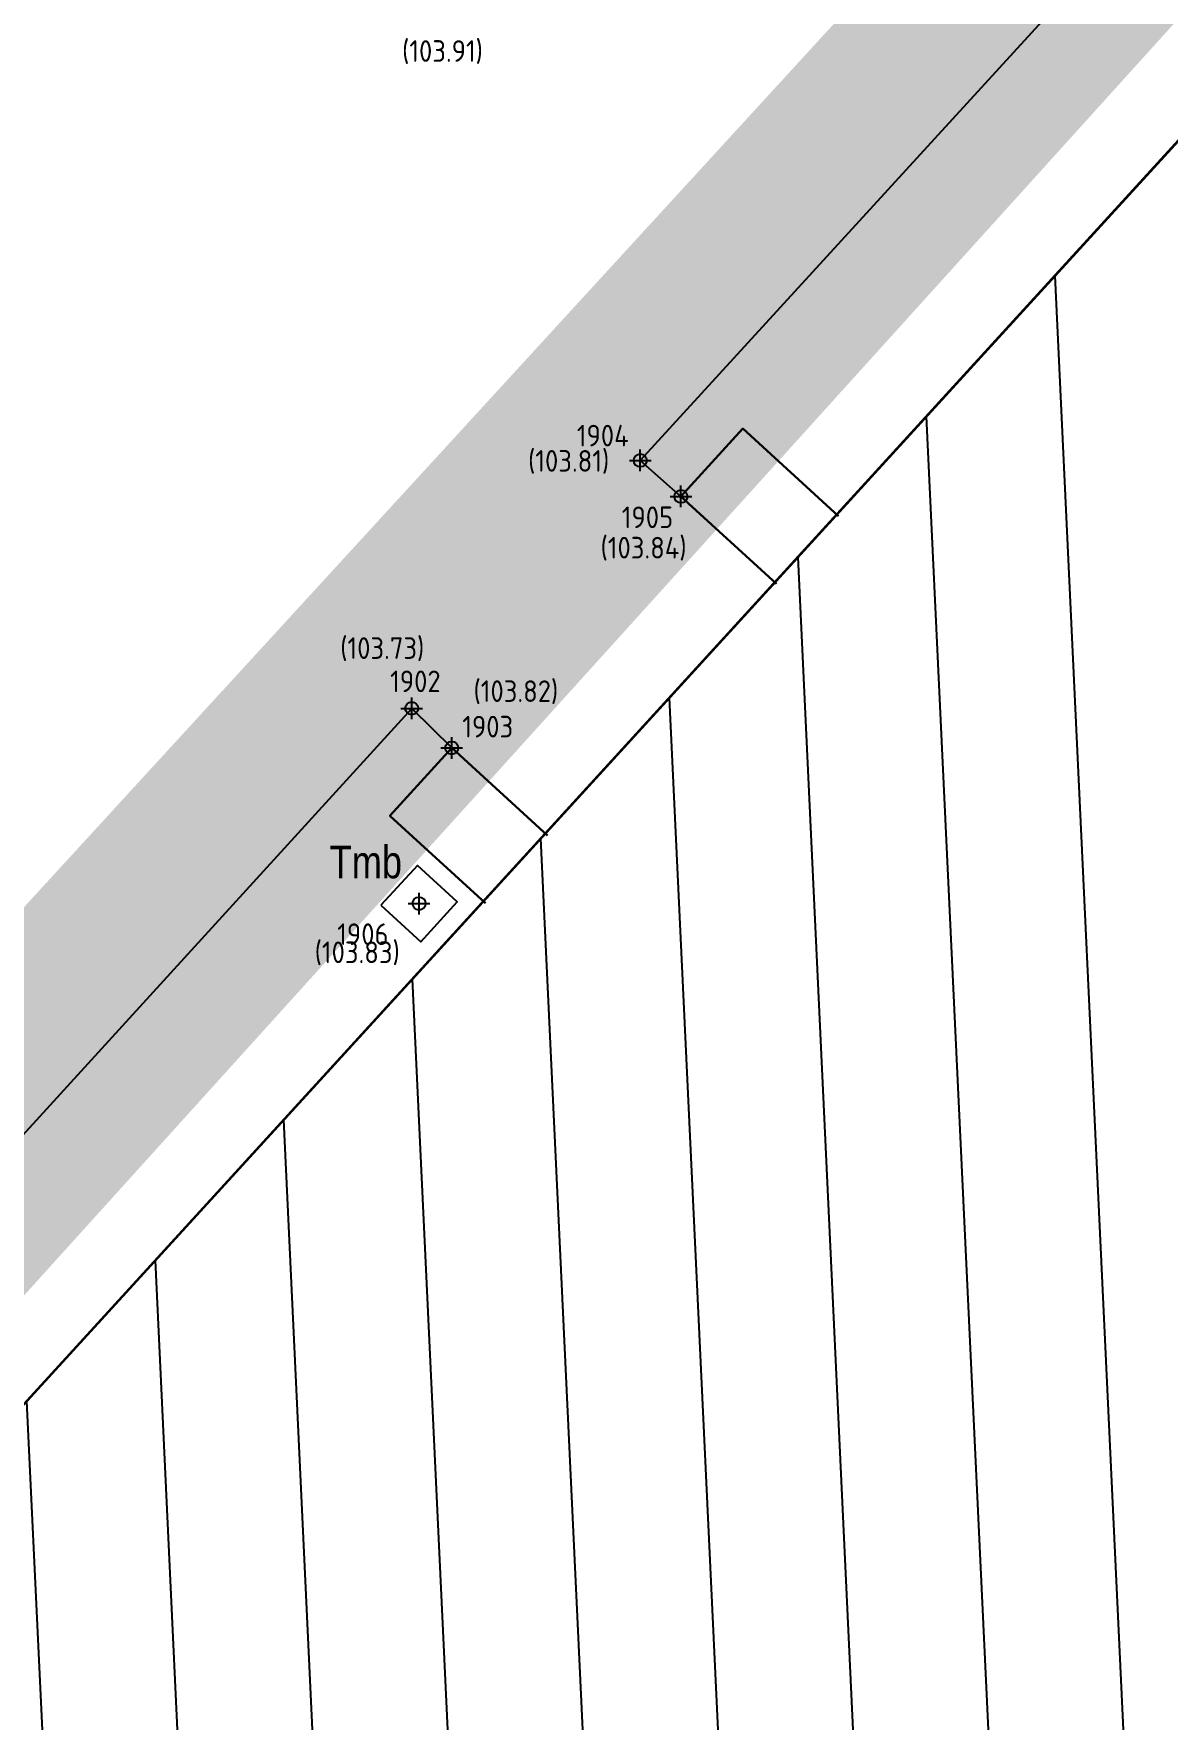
# Model space of a CAD drawing. Extents: x 9555 to 11275, y -8412 to -6382.
# Drawn here: x 10346.78 to 10357.28, y -7968.45 to -7952.84 of the extents above; entities that cross this region are included whole.
import ezdxf
from ezdxf.enums import TextEntityAlignment as Align

# ---------------------------------------------------------------- set-up
doc = ezdxf.new("R2010")
doc.units = 0
doc.header["$MEASUREMENT"] = 0
doc.header["$XCLIPFRAME"] = 2
doc.header["$PDMODE"] = 33
doc.header["$PDSIZE"] = 0.12
doc.linetypes.add('DASHEDX2', pattern=[1.5, 1, -0.5])
doc.linetypes.add('TRATTEGGIATA', pattern=[0.75, 0.5, -0.25])
doc.layers.get('0').update_dxf_attribs({"color": 53, "lineweight": 50})
for name, color, linetype in [('02_CAT', 7, 'Continuous'), ('Fgl-Cat_Txt-DivisioneAllegati', 161, 'DASHEDX2'), ('GEI-Nome_P', 6, 'Continuous'), ('GEI-Punti', 7, 'Continuous'), ('Gei-Punti_3D', 3, 'Continuous'), ('GEI-Quote_P', 3, 'Continuous'), ('GEI-Simboli', 6, 'Continuous'), ('Immagine', 181, 'Continuous'), ('Ril-Aiuola_Retino', 85, 'Continuous'), ('Ril-Fabbr_Retino', 8, 'Continuous'), ('Ril-Strada', 4, 'Continuous'), ('Ril-Tombino', 5, 'Continuous')]:
    doc.layers.add(name, color=color, linetype=linetype)
for name, color, linetype, lineweight in [('Fgl.957D_Estratto', 162, 'Continuous', 30), ('Fgl.957E_Estratto', 5, 'Continuous', 30), ('Ril-Fabbr', 9, 'Continuous', 30), ('x Area Rilievo', 1, 'Continuous', 15)]:
    doc.layers.add(name, color=color, linetype=linetype, lineweight=lineweight)
doc.styles.add('HELVLA', font='helvl', dxfattribs={"width": 0.8})
doc.styles.get("Standard").update_dxf_attribs({"font": 'isocp.shx'})
picture_1 = doc.add_image_def('image1.png', size_in_pixel=(3510, 4950))
picture_2 = doc.add_image_def('image2.png', size_in_pixel=(4950, 3510))
picture_3 = doc.add_image_def('image3.png', size_in_pixel=(3510, 4950))

# ---------------------------------------------------------------- blocks, each defined once
blk = doc.blocks.new('-Fgl. 957D Estratto Foglio Intero_PostFR1')
at = {"layer": 'Immagine'}
image = blk.add_image(picture_1, insert=(10047.10652658358, -8052.467191756538), size_in_units=(594.3230901945512, 838.1479477102646), rotation=0.0016211727915770014, dxfattribs=at)
image.set_boundary_path([(307.5021249750134, 335.1810387049118), (3170.119478927532, 4586.921474975607)])
image.dxf.flags = 15
blk = doc.blocks.new('-Fgl. 957E Estratto Foglio Intero_PostFR2')
at = {"layer": 'Immagine'}
image = blk.add_image(picture_2, insert=(9917.283654509196, -8422.509303729323), size_in_units=(838.1827212973916, 594.3477478290598), rotation=0.001090204153391001, dxfattribs=at)
image.set_boundary_path([(308.7555908007198, 193.6289745913382), (4680.161310497795, 3410.458243007306)])
image.dxf.flags = 15
blk = doc.blocks.new('-Fgl. 958 Estratto Foglio Intero_PostFR3')
at = {"layer": 'Immagine'}
image = blk.add_image(picture_3, insert=(9716.786041246873, -8308.17513906339), size_in_units=(1485.8142875308895, 2095.3791234409982), rotation=-0.001043539486264, dxfattribs=at)
image.set_boundary_path([(486.9858317041253, 415.0435325266662), (2987.88009123626, 4584.843253445799)])
image.dxf.flags = 15
blk = doc.blocks.new('- Fogli_Unione (Estratti_20043_SpostatoComeAll.957E_SuRIL_PostFR1-FR2-FR3 (2021-02-08)')
for name in ['-Fgl. 958 Estratto Foglio Intero_PostFR3', '-Fgl. 957D Estratto Foglio Intero_PostFR1', '-Fgl. 957E Estratto Foglio Intero_PostFR2']:
    blk.add_blockref(name, (0, 0))
blk = doc.blocks.new('2493-1_PostFRAZ')
at = {"layer": 'Fgl-Cat_Txt-DivisioneAllegati', "const_width": 2}
blk.add_lwpolyline([(10702.68643928448, -8099.800669769827), (10705.70281274759, -8097.600732769191), (10664.99520887265, -8032.709974211492), (10624.25908193228, -7971.583816776621), (10623.50758164634, -7972.543258814452), (10605.07660989334, -7944.282253544996), (10562.18246106012, -7879.895406900586), (10525.19045118461, -7921.142648269577), (10505.71519122262, -7903.790456108687), (10497.19376614983, -7913.056206681294), (10472.27452207837, -7892.921322641285), (10440.45193363143, -7863.618965796435), (10396.21448130501, -7912.030532506243), (10395.17552284777, -7911.098241662744), (10388.23832296419, -7918.528934840028), (10387.58076450463, -7917.807534652504), (10339.97399860651, -7969.724246569564), (10333.59163430878, -7976.514229567837), (10323.13585381255, -7967.248425266429), (10242.6623353801, -7892.829359147341), (10231.64829132444, -7862.036729668423)], dxfattribs=at)
at = {"layer": 'Fgl.957D_Estratto'}
blk.add_lwpolyline([(10246.97681884569, -7899.375802503634), (10263.11345907958, -7914.548041848381), (10321.69319616403, -7968.839640531327), (10333.58152356686, -7979.536974695002), (10341.57111077351, -7971.1206077814), (10387.51766006156, -7920.834280923094), (10388.26088394974, -7921.569522662111), (10395.94737554508, -7913.338631892828), (10396.94005163816, -7914.254432456965), (10406.32642703432, -7903.430140054963), (10440.25562232776, -7866.099724962163), (10476.3665, -7899.3747), (10497.15595988137, -7915.257225220093), (10506.08565019316, -7905.521059208879), (10525.67286766677, -7923.370174358974), (10562.24288654445, -7882.954484898628)], dxfattribs=at)
at = {"layer": 'Fgl.957E_Estratto'}
blk.add_lwpolyline([(10701.59723087798, -8098.119645045056), (10703.242632954, -8096.897973297447), (10670.76010307028, -8043.612982856872), (10623.96964949587, -7975.196771258089), (10619.42577811035, -7968.789662234498), (10603.55413181223, -7945.284772326779), (10562.24288654445, -7882.954484898628), (10525.67286766677, -7923.370174358974), (10506.08565019316, -7905.521059208879), (10497.15595988137, -7915.257225220093), (10476.3665, -7899.3747), (10440.25562232776, -7866.099724962163), (10406.32642703432, -7903.430140054963), (10396.94005163816, -7914.254432456965), (10395.94737554508, -7913.338631892828), (10388.26088394974, -7921.569522662111), (10387.51766006156, -7920.834280923094), (10341.57111077351, -7971.1206077814), (10333.58152356686, -7979.536974694998), (10321.69319616403, -7968.839640531327), (10263.11345907958, -7914.548041848381), (10246.97681884569, -7899.375802503634)], dxfattribs=at)
at = {"layer": '02_CAT'}
blk.add_blockref('- Fogli_Unione (Estratti_20043_SpostatoComeAll.957E_SuRIL_PostFR1-FR2-FR3 (2021-02-08)', (2.400635534626417, 6.76379925128731), dxfattribs=at)

msp = doc.modelspace()

# ---------------------------------------------------------------- hatches: boundary and pattern name
at = {"layer": 'Ril-Aiuola_Retino'}
h = msp.add_hatch(dxfattribs=at)
h.set_pattern_fill('TEXTURE', color=256, scale=1.5, angle=90)
h.set_pattern_definition([(90, (-0.7199999999999999, 1.08), (-1.14, 0.6600000000000001), [0.06, -1.005, 0.045, -0.4349999999999999, 0.09, -1.065]), (99.99999999999999, (-1.335, 0.7950000000000002), (-1.426721424866468, 0.4033806835075223), [0.105, -0.2549999999999999, 0.135, -0.7949999999999999, 0.075, -0.9899999999999999]), (110, (-0.855, 0.645), (-1.104881266878883, 0.6673547677960465), [0.12, -0.8250000000000001, 0.105, -0.615, 0.07500000000000001, -0.48]), (120, (-0.7649999999999999, 1.08), (-1.270259341371027, -0.109846281956403), [0.075, -0.4949999999999999, 0.05999999999999999, -0.7349999999999999, 0.04499999999999999, -0.975]), (130, (-1.095, 0.6600000000000001), (-1.081851777037059, 0.1691795865988487), [0.06, -0.66, 0.045, -0.42, 0.12, -0.765]), (140, (-0.5549999999999999, 0.885), (-1.178667470127905, -0.4012393236738936), [0.03, -0.5549999999999999, 0.07500000000000001, -0.915, 0.09, -0.465]), (150, (-0.6599999999999999, 0.9299999999999999), (-1.118538290724796, -0.4973651497465941), [0.07500000000000001, -0.615, 0.03, -0.72, 0.06, -0.5549999999999999]), (160, (-0.4799999999999999, 0.765), (-1.077934238991591, -0.5494613511518519), [0.04499999999999999, -0.285, 0.08999999999999998, -0.4799999999999999, 0.05999999999999999, -0.6599999999999999]), (170, (-1.365, 0.8400000000000002), (-0.8235972522679997, -1.042826719094117), [0.105, -0.6599999999999999, 0.04499999999999999, -0.7799999999999999, 0.08999999999999998, -0.7349999999999999]), (180, (-0.7199999999999999, 0.9299999999999999), (-0.5550000000000002, -1.32), [0.09, -0.465, 0.06, -0.915, 0.03, -0.9299999999999999]), (190, (-1.185, 0.6900000000000002), (-0.725726455756065, -1.239857294778613), [0.105, -0.585, 0.09, -0.48, 0.105, -1.095]), (200, (-0.33, 0.585), (-0.4084556916323853, -1.202201708521956), [0.12, -0.39, 0.06, -0.795, 0.09, -0.8699999999999999]), (210, (-0.51, 0.18), (-0.1424613391789289, -1.433249722427793), [0.07500000000000001, -1.005, 0.09, -0.465, 0.105, -0.615]), (220, (-0.18, 0.51), (-0.3563304063125112, -1.395538835553193), [0.04499999999999999, -0.33, 0.05999999999999999, -0.6449999999999999, 0.12, -0.84]), (230, (-1.38, 0.06000000000000008), (0.1710284391003349, -1.102984257829142), [0.09, -0.54, 0.105, -0.465, 0.06, -0.63]), (240, (-0.08999999999999991, 1.305), (0.603836292916894, -1.024124861213896), [0.06, -0.42, 0.12, -0.9299999999999999, 0.105, -0.855]), (250, (-0.9299999999999999, 0.3150000000000001), (0.8121434459259509, -1.189505369151196), [0.08999999999999998, -0.6299999999999999, 0.075, -0.57, 0.05999999999999999, -0.9149999999999999]), (260, (-0.5700000000000001, 0.4050000000000001), (0.845615825507211, -1.078220235226439), [0.135, -0.4949999999999999, 0.08999999999999998, -0.6749999999999999, 0.12, -0.6599999999999999])])
h.paths.add_polyline_path([(10421.2770608418, -7874.587772876022), (10418.8368, -7872.3748), (10418.76690906073, -7872.3748), (10415.85664887051, -7875.577630412352), (10418.29816126559, -7877.865599242376)])
h.paths.add_polyline_path([(10418.62534812388, -7874.348664897859, -1), (10419.12534812388, -7874.348664897859, -1)], flags=16)
h.paths.add_polyline_path([(10366.64047858209, -7934.315689669516), (10366.22039983765, -7933.140217287913, -0.2214468729283103), (10363.71547239837, -7933.15263851841), (10356.1411941164, -7941.232504295144), (10348.06369476208, -7950.230558784616, 0.6796082774757233), (10350.23814217733, -7952.359344430412), (10350.75834329819, -7952.048112182778), (10350.5412853478, -7951.847148001027), (10357.64419634205, -7944.175416209107)])
h.paths.add_polyline_path([(10356.51706300687, -7942.780702212624), (10356.14965521213, -7943.189981769568), (10355.74037565519, -7942.822573974822), (10356.10778344993, -7942.413294417881)], flags=16)
h.paths.add_polyline_path([(10354.1083461918, -7945.640557763816), (10353.57393485401, -7946.23587348299), (10352.97861913484, -7945.701462145194), (10353.51303047263, -7945.106146426026)], flags=16)
h.paths.add_polyline_path([(10376.52692812396, -7923.496186531661), (10374.281, -7921.4407), (10374.27299442505, -7921.4407), (10371.29404480205, -7924.727448594133), (10371.19092708229, -7925.685683993764), (10370.4736, -7926.499647607182), (10370.4736, -7926.45115285737), (10369.55306319238, -7926.668631445712), (10369.0650382089, -7927.265387384073), (10372.36649894425, -7928.042081023577)])
edge = h.paths.add_edge_path(flags=16)
edge.add_ellipse((10370.8687, -7926.2404), major_axis=(-0.1580122707033045, -0.1582154300551922), ratio=0.4472135954999579, start_angle=0, end_angle=360)
edge.add_line((10371.03287507246, -7926.2404), (10370.9879659091, -7926.2404))
edge.add_ellipse((10370.8687, -7926.2404), major_axis=(-0.1580122707033045, -0.1582154300551922), ratio=0.4472135954999579, start_angle=0, end_angle=360)
edge.add_line((10370.70452492755, -7926.2404), (10370.7494340909, -7926.2404))
edge = h.paths.add_edge_path(flags=16)
edge.add_ellipse((10370.8687, -7926.2404), major_axis=(-0.1580122707033045, -0.1582154300551922), ratio=0.4472135954999579, start_angle=0, end_angle=360)
h.paths.add_polyline_path([(10391.81427204698, -7906.792464503543), (10389.46016993335, -7904.684314673699), (10376.51301482598, -7918.969230242101), (10378.77520802274, -7921.039602663351)])
h.paths.add_polyline_path([(10449.63085816784, -7852.169469180765), (10445.87660669996, -7854.903266296551), (10443.59824373446, -7857.444155931169), (10467.06052811236, -7878.93102857587), (10468.60041935619, -7877.262591569965), (10459.66224442984, -7865.327060665752)])
h.paths.add_polyline_path([(10447.75636152086, -7858.175656320904, -1), (10447.25636152086, -7858.175656320904, -1)], flags=16)
h.paths.add_polyline_path([(10452.92294191332, -7862.826910528936, -1), (10452.42294191332, -7862.826910528936, -1)], flags=16)
h.paths.add_polyline_path([(10457.61694422135, -7867.317157808353, -1), (10457.11694422135, -7867.317157808353, -1)], flags=16)
h.paths.add_polyline_path([(10461.85824430896, -7871.50251983294, -1), (10461.45824430896, -7871.50251983294, -1)], flags=16)
h.paths.add_polyline_path([(10466.48013636925, -7875.691064919986, -1), (10465.98013636925, -7875.691064919986, -1)], flags=16)
h.paths.add_polyline_path([(10442.63301720129, -7852.718814274358), (10439.68290719101, -7850.072919044773), (10437.0698860094, -7852.986989407205), (10438.94236155933, -7854.662537335541), (10439.942108416, -7853.545289948231), (10440.92457296784, -7854.546438293451)])
h.paths.add_polyline_path([(10439.60140069071, -7851.024769962652, -1), (10440.20140069071, -7851.024769962652, -1)], flags=16)
h.paths.add_polyline_path([(10436.56534760294, -7857.76533621446), (10434.07474217253, -7855.528061140574), (10421.40501875807, -7869.471479534652), (10423.88383363639, -7871.719415491502)])
h.paths.add_polyline_path([(10432.22266134741, -7859.252770329445, -1), (10432.72266134741, -7859.252770329445, -1)], flags=16)
h.paths.add_polyline_path([(10428.22708531796, -7864.356835564578, -1), (10427.72708531796, -7864.356835564578, -1)], flags=16)
h.paths.add_polyline_path([(10423.72802295824, -7869.500693897335, -1), (10423.12802295824, -7869.500693897335, -1)], flags=16)
h.paths.add_polyline_path([(10415.89917891052, -7880.52128564693), (10413.41895449602, -7878.238735672321), (10395.98322436286, -7897.518726375129), (10398.38063581453, -7899.745002384669)])
h.paths.add_polyline_path([(10412.52775147008, -7881.194909005888, -1), (10413.22775147009, -7881.194909005888, -1)], flags=16)
h.paths.add_polyline_path([(10408.42693844545, -7886.460868380241, -1), (10407.92693844545, -7886.460868380241, -1)], flags=16)
h.paths.add_polyline_path([(10403.8168589725, -7891.467955867467, -1), (10403.3668589725, -7891.467955867467, -1)], flags=16)
h.paths.add_polyline_path([(10399.337076123, -7896.597911938637, -1), (10398.537076123, -7896.597911938637, -1)], flags=16)
edge = h.paths.add_edge_path()
edge.add_line((10337.97462527339, -7966.121612696934), (10345.57013549787, -7957.79522184912))
edge.add_arc((10344.12108593568, -7956.980840933133), 1.662215662902357, 330.6635606994731, 483.5402254600811)
edge.add_line((10343.20267472661, -7955.595387303068), (10335.60716450213, -7963.921778150881))
edge.add_arc((10337.05621406432, -7964.736159066871), 1.662215662903249, 150.6635606994184, 303.5402254600462)
edge = h.paths.add_edge_path(flags=16)
edge.add_ellipse((10343.6015, -7955.995), major_axis=(0.1251546197272697, 0.1362399396679772), ratio=0.7027027027052274, start_angle=0, end_angle=360)
edge = h.paths.add_edge_path(flags=16)
edge.add_arc((10340.58777207345, -7960.77877580068), 0.2, 0, 360)
h.paths.add_polyline_path([(10356.19380300351, -7942.400734024817), (10356.79320300351, -7942.400734024817), (10356.79320300351, -7941.977734024817), (10356.19380300351, -7941.977734024817)], flags=24)
h.paths.add_polyline_path([(10337.61240518708, -7962.716736335102), (10338.2034352669, -7963.255886501865), (10338.74258543367, -7962.664856422052), (10338.15155535384, -7962.125706255285)], flags=16)
h.paths.add_polyline_path([(10336.92776178498, -7963.891139177855), (10337.37103445566, -7964.295501904018), (10337.77539718183, -7963.85222923334), (10337.33212451114, -7963.447866507175)], flags=16)
at = {"layer": 'Ril-Fabbr_Retino'}
h = msp.add_hatch(dxfattribs=at)
h.set_pattern_fill('ANSI31', color=256, scale=10, angle=47.7, style=2)
h.set_pattern_definition([(92.69999999999999, (0, 0), (-1.248612343702463, -0.05888306338705329), [])])
h.paths.add_polyline_path([(10428.086, -7942.8522), (10375.33521350424, -8000.562748679439), (10342.27831283763, -7970.346825435282), (10395.0214, -7912.6447)])

# ---------------------------------------------------------------- linework, layer by layer
at = {"layer": 'GEI-Punti'}
for p in [(10352.3923, -7956.7887), (10352.7685, -7957.1216), (10350.2764, -7959.0833), (10350.6475, -7959.4498), (10350.3448, -7960.8902)]:
    msp.add_point(p, dxfattribs=at)
at = {"layer": 'Gei-Punti_3D'}
for p in [(10352.3923, -7956.7887, 103.8089), (10352.7685, -7957.1216, 103.8401), (10350.2764, -7959.0833, 103.7286), (10350.6475, -7959.4498, 103.8158), (10350.3448, -7960.8902, 103.8256)]:
    msp.add_point(p, dxfattribs=at)
at = {"layer": 'GEI-Simboli'}
for p, q in [((10352.3923, -7956.8887), (10352.3923, -7956.6887)), ((10352.2923, -7956.7887), (10352.4923, -7956.7887)), ((10352.7685, -7957.2216), (10352.7685, -7957.0216)), ((10352.6685, -7957.1216), (10352.8685, -7957.1216)), ((10350.1764, -7959.0833), (10350.3764, -7959.0833)), ((10350.2764, -7959.1833), (10350.2764, -7958.9833)), ((10350.6475, -7959.5498), (10350.6475, -7959.3498)), ((10350.5475, -7959.4498), (10350.7475, -7959.4498)), ((10350.3448, -7960.9902), (10350.3448, -7960.7902)), ((10350.2448, -7960.8902), (10350.4448, -7960.8902))]:
    msp.add_line(p, q, dxfattribs=at)
at = {"layer": 'Ril-Fabbr'}
msp.add_line((10342.27831283763, -7970.346825435282), (10395.0214, -7912.6447), dxfattribs=at)
at = {"layer": 'Ril-Fabbr', "color": 7}
for points in [[(10353.65423502816, -7957.931213154468), (10352.7685, -7957.1216), (10353.34197598441, -7956.494204355052), (10354.22771101258, -7957.303817509519)], [(10350.95975904375, -7960.886808799416), (10350.07402401558, -7960.077195644949), (10350.6475, -7959.4498), (10351.53323502816, -7960.259413154467)]]:
    msp.add_lwpolyline(points, dxfattribs=at)
at = {"layer": 'Ril-Strada'}
for points in [[(10372.2616, -7935.8147), (10371.8668, -7935.506), (10352.3923, -7956.7887), (10352.7685, -7957.1216)], [(10340.2928, -7970.0292), (10350.2764, -7959.0833), (10350.6475, -7959.4498)]]:
    msp.add_lwpolyline(points, dxfattribs=at)
at = {"layer": 'Ril-Tombino'}
msp.add_lwpolyline([(10349.99141959568, -7960.905937171748), (10350.36049480029, -7961.243255214495), (10350.69781284303, -7960.874180009893), (10350.32873763843, -7960.536861967146)], close=True, dxfattribs=at)
at = {"layer": 'x Area Rilievo', "linetype": 'TRATTEGGIATA', "lineweight": 0, "ltscale": 10, "const_width": 1}
msp.add_lwpolyline([(10561.07149934658, -7840.39094901755), (10415.94621352923, -7709.14709076673), (10326.9597508744, -7738.791306180847), (10288.99635219976, -7748.931552523323), (10283.89479490509, -7766.399348722887), (10280.73648282939, -7779.083123725182), (10263.2485047391, -7802.295731300152), (10149.98806323699, -7927.535526623604), (10182.71201299121, -7957.129386844181), (10084.03719166614, -8066.240867096521), (10054.06449289553, -8039.135097025583), (10024.50474021594, -8071.821331745366), (10019.77499984519, -8077.051328274692), (10070.40855334693, -8122.841714705921), (10149.87789731431, -8034.967854677781), (10222.80398030987, -8100.918460359984), (10229.34239375365, -8093.52879458494), (10229.34239375365, -8093.52879458494), (10397.88770391234, -7907.156749173051), (10402.97828697195, -7911.760411158812), (10454.44046181826, -7958.30016019544)], close=True, dxfattribs=at)

# ---------------------------------------------------------------- block references
at = {"layer": '02_CAT'}
msp.add_blockref('2493-1_PostFRAZ', (0, 0), dxfattribs=at)

# ---------------------------------------------------------------- texts
at = {"layer": 'GEI-Nome_P'}
for s, p in [('1904', (10351.80506444819, -7956.658716577052)), ('1905', (10352.22114131053, -7957.414852136375)), ('1902', (10350.0764, -7958.9333)), ('1903', (10350.74449933546, -7959.35256252325)), ('1906', (10349.58691419579, -7961.273858575463))]:
    msp.add_text(s, height=0.2, dxfattribs=at).set_placement(p)
at = {"layer": 'GEI-Quote_P'}
for s, p in [('(103.91)', (10350.18701909802, -7953.098899709845)), ('(103.81)', (10351.35370046756, -7956.892656962457)), ('(103.84)', (10352.02461935767, -7957.696262756566)), ('(103.73)', (10349.61440525204, -7958.625876309352)), ('(103.82)', (10350.84840475627, -7959.024157932514)), ('(103.83)', (10349.37789023699, -7961.441517554077))]:
    msp.add_text(s, height=0.2, dxfattribs=at).set_placement(p)
at = {"layer": 'Ril-Tombino', "style": 'HELVLA', "width": 0.8}
msp.add_text('Tmb', height=0.3, dxfattribs=at).set_placement((10349.85169730809, -7960.499973191925), align=Align.MIDDLE)

doc.saveas('drawing.dxf')
